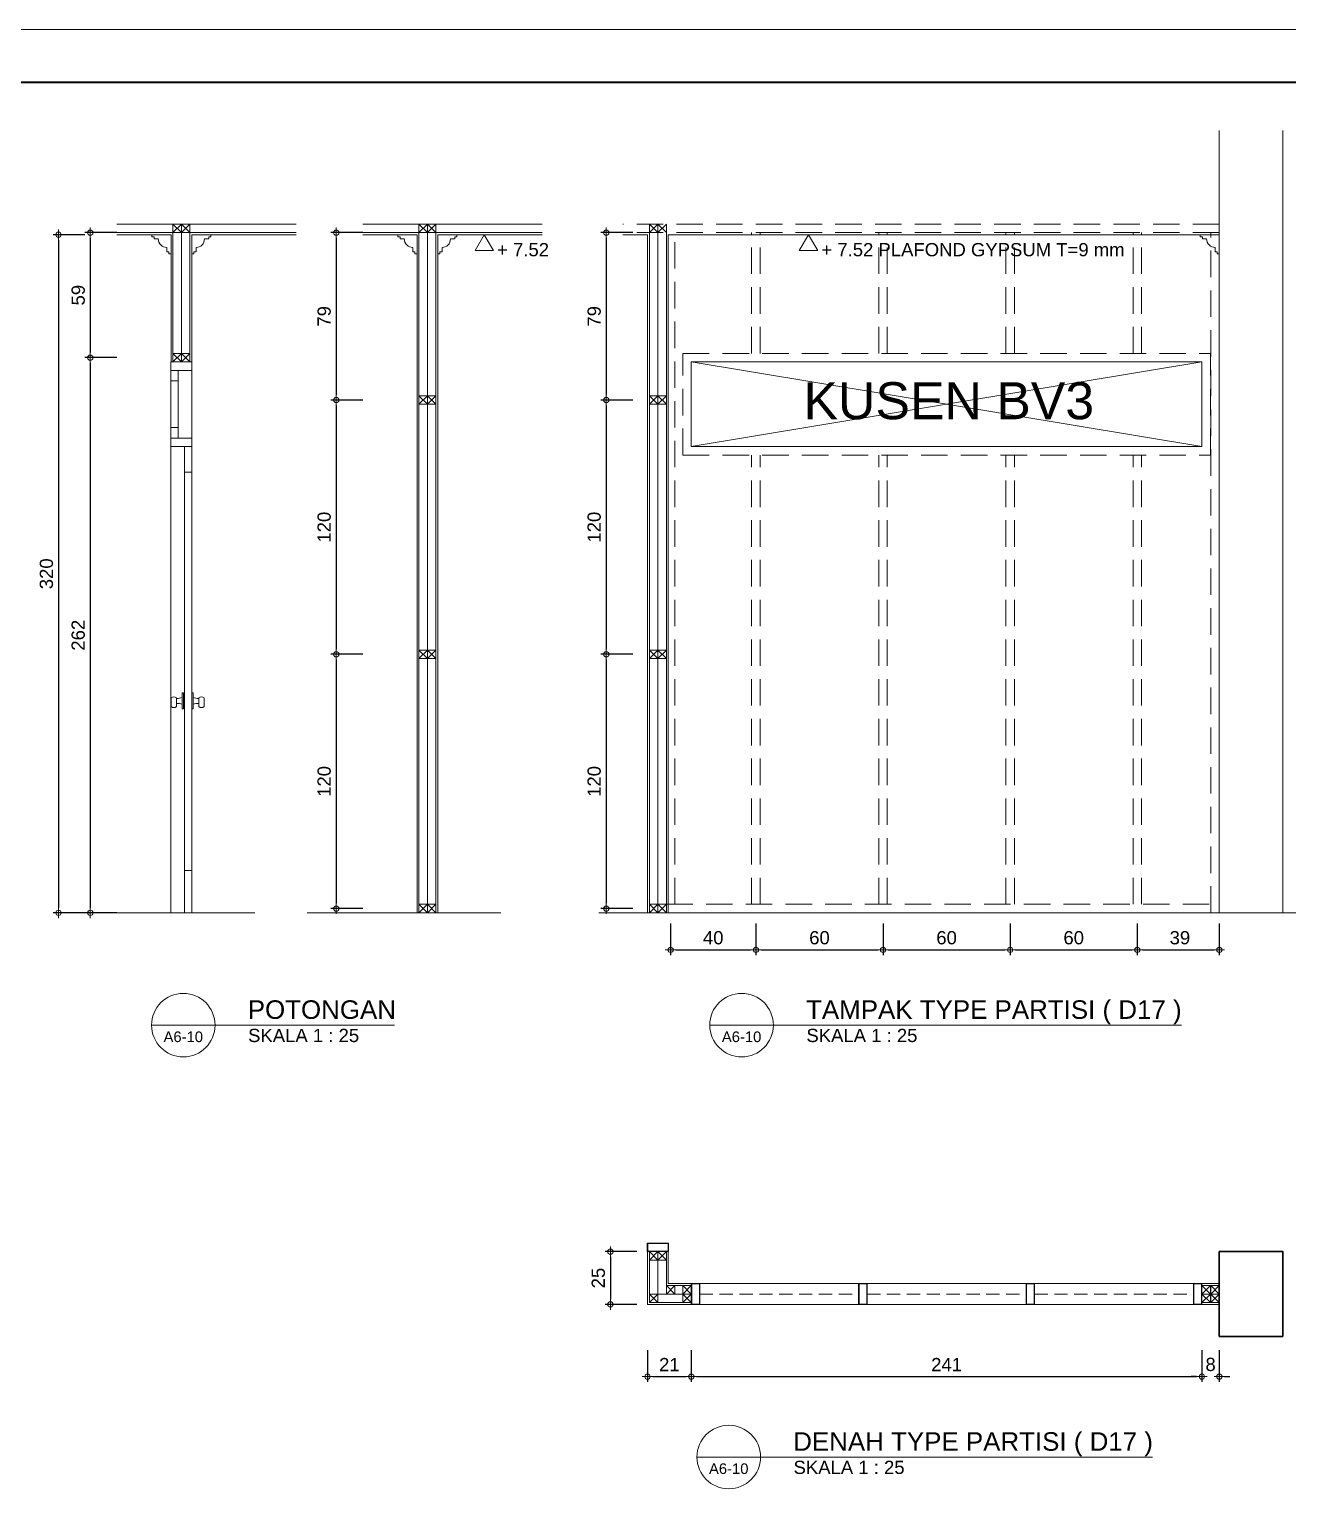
# Model space of a CAD drawing. Header units: millimetres. Extents: x -11 to 1625, y -267 to 180.
# Drawn here: x 957.76 to 981.52, y 90.3 to 118 of the extents above; entities that cross this region are included whole.
import ezdxf
from ezdxf.enums import TextEntityAlignment as Align

# ---------------------------------------------------------------- set-up
doc = ezdxf.new("R2010")
doc.units = ezdxf.units.MM
doc.linetypes.add('HIDDEN', pattern=[0.375, 0.25, -0.125])
for name, color, linetype, lineweight in [('ars', 11, 'Continuous', 5), ('GRS KOP', 1, 'Continuous', 35), ('KOLOM', 1, 'Continuous', 30), ('kop', 7, 'Continuous', 20), ('kus', 63, 'Continuous', 15), ('lan', 7, 'Continuous', 15), ('not', 7, 'Continuous', 20), ('PARTISI', 190, 'Continuous', 9), ('pla', 213, 'Continuous', 15), ('tem', 5, 'Continuous', 20), ('u', 6, 'Continuous', 20)]:
    doc.layers.add(name, color=color, linetype=linetype, lineweight=lineweight)
doc.styles.add('BARU', font='complex.shx')
doc.styles.add('S', font='SIMPLEX', dxfattribs={"width": 1.1})
doc.styles.get("Standard").update_dxf_attribs({"font": 'ARIALUNI.TTF'})
doc.dimstyles.new('SK-25', dxfattribs={"dimtxt": 0.25, "dimasz": 0.1, "dimexe": 0.1, "dimexo": 0, "dimgap": 0.1, "dimtad": 1, "dimdec": 0, "dimlfac": 25, "dimzin": 12, "dimdsep": 46, "dimtxsty": 'Standard', "dimblk": 'BULAT', "dimcen": 0.1, "dimclrd": 256, "dimadec": 0, "dimazin": 3, "dimtfac": 1, "dimtdec": 0, "dimtofl": 0, "dimtmove": 0, "dimatfit": 3, "dimldrblk": 'BULAT', "dimfxl": 0, "dimtolj": 1, "dimtzin": 0, "dimarcsym": 0})

# ---------------------------------------------------------------- blocks, each defined once
blk = doc.blocks.new('kop')
at = {"layer": 'GRS KOP'}
blk.add_lwpolyline([(1, 54), (83, 54), (83, 1), (1, 1)], close=True, dxfattribs=at)
at = {"layer": 'kop', "color": 7}
blk.add_line((84, 55), (0, 55), dxfattribs=at)
at = {"layer": 'kop', "style": 'BARU', "flags": 4}
for p, height in [((73.8, 5.4), 0.35), ((80.303, 5.382), 0.25), ((73.8, 4.9), 0.35), ((80.303, 4.882), 0.25), ((73.8, 4.4), 0.35), ((80.303, 4.382), 0.25)]:
    blk.add_attdef('-', p, '', height=height, dxfattribs=at)
at = {"layer": 'kop', "flags": 4}
for tag, p in [('AR-00', (78.057, 2.648)), ('00', (81.238, 2.647))]:
    blk.add_attdef(tag, text='', height=0.35, dxfattribs=at).set_placement(p, align=Align.MIDDLE)
blk = doc.blocks.new('Ndtpd')
blk.add_line((0.747, 0), (-0.747, 0))
blk.add_circle((0, 0), 0.747)
at = {"flags": 4}
for tag, height, p in [('NO', 0.5, (0, 0.148)), ('NOLBR', 0.3, (0, -0.398))]:
    blk.add_attdef(tag, text='', height=height, dxfattribs=at).set_placement(p, align=Align.CENTER)
for tag, p, height in [('NDTPD', (1.516, 0.148), 0.5), ('SKALA', (1.523, -0.398), 0.3)]:
    blk.add_attdef(tag, p, '', height=height, dxfattribs=at)
blk = doc.blocks.new('BULAT')
for p, q in [((-1, 0), (1, 0)), ((0, -1), (0, 1))]:
    blk.add_line(p, q)
blk.add_circle((0, 0), 0.5)
blk = doc.blocks.new('*D2514')
at = {"layer": 'Defpoints', "color": 0, "ltscale": 0.15}
for p in [(959.412, 111.802), (958.912, 101.322), (959.412, 101.322)]:
    blk.add_point(p, dxfattribs=at)
at = {"layer": 'u', "color": 0, "lineweight": -2, "ltscale": 0.15}
for p, q in [((959.412, 111.802), (958.812, 111.802)), ((959.412, 101.322), (958.812, 101.322))]:
    blk.add_line(p, q, dxfattribs=at)
at = {"layer": 'u', "lineweight": -2, "ltscale": 0.15}
blk.add_line((958.912, 111.702), (958.912, 101.422), dxfattribs=at)
at = {"layer": 'u', "lineweight": -2, "ltscale": 0.15, "xscale": 0.1, "yscale": 0.1, "zscale": 0.1}
for p, rotation in [((958.912, 111.802), 90), ((958.912, 101.322), 270)]:
    blk.add_blockref('BULAT', p, dxfattribs=dict(at, rotation=rotation))
at = {"layer": 'u', "color": 0, "ltscale": 0.15, "insert": (958.685, 106.562), "char_height": 0.25, "attachment_point": 5, "rotation": 90}
blk.add_mtext('\\A1;262', dxfattribs=at)
blk = doc.blocks.new('*D2515')
at = {"layer": 'Defpoints', "color": 0, "ltscale": 0.15}
for p in [(959.412, 114.162), (958.912, 111.802), (959.412, 111.802)]:
    blk.add_point(p, dxfattribs=at)
at = {"layer": 'u', "color": 0, "lineweight": -2, "ltscale": 0.15}
for p, q in [((959.412, 114.162), (958.812, 114.162)), ((959.412, 111.802), (958.812, 111.802))]:
    blk.add_line(p, q, dxfattribs=at)
at = {"layer": 'u', "lineweight": -2, "ltscale": 0.15}
blk.add_line((958.912, 114.062), (958.912, 111.902), dxfattribs=at)
at = {"layer": 'u', "lineweight": -2, "ltscale": 0.15, "xscale": 0.1, "yscale": 0.1, "zscale": 0.1}
for p, rotation in [((958.912, 114.162), 90), ((958.912, 111.802), 270)]:
    blk.add_blockref('BULAT', p, dxfattribs=dict(at, rotation=rotation))
at = {"layer": 'u', "color": 0, "ltscale": 0.15, "insert": (958.685, 112.982), "char_height": 0.25, "attachment_point": 5, "rotation": 90}
blk.add_mtext('\\A1;59', dxfattribs=at)
blk = doc.blocks.new('*D2516')
at = {"layer": 'Defpoints', "color": 0, "ltscale": 0.15}
for p in [(958.812, 114.122), (958.312, 101.322), (958.812, 101.322)]:
    blk.add_point(p, dxfattribs=at)
at = {"layer": 'u', "color": 0, "lineweight": -2, "ltscale": 0.15}
for p, q in [((958.812, 114.122), (958.212, 114.122)), ((958.812, 101.322), (958.212, 101.322))]:
    blk.add_line(p, q, dxfattribs=at)
at = {"layer": 'u', "lineweight": -2, "ltscale": 0.15}
blk.add_line((958.312, 114.022), (958.312, 101.422), dxfattribs=at)
at = {"layer": 'u', "lineweight": -2, "ltscale": 0.15, "xscale": 0.1, "yscale": 0.1, "zscale": 0.1}
for p, rotation in [((958.312, 114.122), 90), ((958.312, 101.322), 270)]:
    blk.add_blockref('BULAT', p, dxfattribs=dict(at, rotation=rotation))
at = {"layer": 'u', "color": 0, "ltscale": 0.15, "insert": (958.085, 107.722), "char_height": 0.25, "attachment_point": 5, "rotation": 90}
blk.add_mtext('\\A1;320', dxfattribs=at)
blk = doc.blocks.new('PEILA')
blk.add_lwpolyline([(-0.188, -0.325), (0.188, -0.325), (0, 0)], close=True)
at = {"style": 'S', "width": 1.1, "flags": 4}
blk.add_attdef('CAT', (0.265, -0.289), '', height=0.2, dxfattribs=at)
blk = doc.blocks.new('*D2517')
at = {"layer": 'Defpoints', "color": 0, "ltscale": 0.15}
for p in [(964.057, 114.162), (963.557, 111.002), (964.057, 111.002)]:
    blk.add_point(p, dxfattribs=at)
at = {"layer": 'u', "color": 0, "lineweight": -2, "ltscale": 0.15}
for p, q in [((964.057, 114.162), (963.457, 114.162)), ((964.057, 111.002), (963.457, 111.002))]:
    blk.add_line(p, q, dxfattribs=at)
at = {"layer": 'u', "lineweight": -2, "ltscale": 0.15}
blk.add_line((963.557, 114.062), (963.557, 111.102), dxfattribs=at)
at = {"layer": 'u', "lineweight": -2, "ltscale": 0.15, "xscale": 0.1, "yscale": 0.1, "zscale": 0.1}
for p, rotation in [((963.557, 114.162), 90), ((963.557, 111.002), 270)]:
    blk.add_blockref('BULAT', p, dxfattribs=dict(at, rotation=rotation))
at = {"layer": 'u', "color": 0, "ltscale": 0.15, "insert": (963.329, 112.582), "char_height": 0.25, "attachment_point": 5, "rotation": 90}
blk.add_mtext('\\A1;79', dxfattribs=at)
blk = doc.blocks.new('*D2518')
at = {"layer": 'Defpoints', "color": 0, "ltscale": 0.15}
for p in [(964.057, 106.202), (963.557, 101.402), (964.057, 101.402)]:
    blk.add_point(p, dxfattribs=at)
at = {"layer": 'u', "color": 0, "lineweight": -2, "ltscale": 0.15}
for p, q in [((964.057, 106.202), (963.457, 106.202)), ((964.057, 101.402), (963.457, 101.402))]:
    blk.add_line(p, q, dxfattribs=at)
at = {"layer": 'u', "lineweight": -2, "ltscale": 0.15}
blk.add_line((963.557, 106.102), (963.557, 101.502), dxfattribs=at)
at = {"layer": 'u', "lineweight": -2, "ltscale": 0.15, "xscale": 0.1, "yscale": 0.1, "zscale": 0.1}
for p, rotation in [((963.557, 106.202), 90), ((963.557, 101.402), 270)]:
    blk.add_blockref('BULAT', p, dxfattribs=dict(at, rotation=rotation))
at = {"layer": 'u', "color": 0, "ltscale": 0.15, "insert": (963.329, 103.802), "char_height": 0.25, "attachment_point": 5, "rotation": 90}
blk.add_mtext('\\A1;120', dxfattribs=at)
blk = doc.blocks.new('*D2519')
at = {"layer": 'Defpoints', "color": 0, "ltscale": 0.15}
for p in [(964.057, 111.002), (963.557, 106.202), (964.057, 106.202)]:
    blk.add_point(p, dxfattribs=at)
at = {"layer": 'u', "color": 0, "lineweight": -2, "ltscale": 0.15}
for p, q in [((964.057, 111.002), (963.457, 111.002)), ((964.057, 106.202), (963.457, 106.202))]:
    blk.add_line(p, q, dxfattribs=at)
at = {"layer": 'u', "lineweight": -2, "ltscale": 0.15}
blk.add_line((963.557, 110.902), (963.557, 106.302), dxfattribs=at)
at = {"layer": 'u', "lineweight": -2, "ltscale": 0.15, "xscale": 0.1, "yscale": 0.1, "zscale": 0.1}
for p, rotation in [((963.557, 111.002), 90), ((963.557, 106.202), 270)]:
    blk.add_blockref('BULAT', p, dxfattribs=dict(at, rotation=rotation))
at = {"layer": 'u', "color": 0, "ltscale": 0.15, "insert": (963.329, 108.602), "char_height": 0.25, "attachment_point": 5, "rotation": 90}
blk.add_mtext('\\A1;120', dxfattribs=at)
blk = doc.blocks.new('K1')
at = {"layer": 'KOLOM'}
blk.add_lwpolyline([(0.2, 0.15), (-0.2, 0.15), (-0.2, -0.15), (0.2, -0.15), (0.2, 0.15)], dxfattribs=at)
blk = doc.blocks.new('*D2531')
at = {"layer": 'Defpoints', "color": 0, "ltscale": 0.15}
for p in [(971.48, 101.122), (973.88, 101.122), (973.88, 100.622)]:
    blk.add_point(p, dxfattribs=at)
at = {"layer": 'u', "color": 0, "lineweight": -2, "ltscale": 0.15}
for p, q in [((971.48, 101.122), (971.48, 100.522)), ((973.88, 101.122), (973.88, 100.522))]:
    blk.add_line(p, q, dxfattribs=at)
at = {"layer": 'u', "lineweight": -2, "ltscale": 0.15}
blk.add_line((971.58, 100.622), (973.78, 100.622), dxfattribs=at)
at = {"layer": 'u', "lineweight": -2, "ltscale": 0.15, "xscale": 0.1, "yscale": 0.1, "zscale": 0.1, "rotation": 180}
blk.add_blockref('BULAT', (971.48, 100.622), dxfattribs=at)
at = {"layer": 'u', "lineweight": -2, "ltscale": 0.15, "xscale": 0.1, "yscale": 0.1, "zscale": 0.1}
blk.add_blockref('BULAT', (973.88, 100.622), dxfattribs=at)
at = {"layer": 'u', "color": 0, "ltscale": 0.15, "insert": (972.68, 100.85), "char_height": 0.25, "attachment_point": 5}
blk.add_mtext('\\A1;60', dxfattribs=at)
blk = doc.blocks.new('*D2532')
at = {"layer": 'Defpoints', "color": 0, "ltscale": 0.15}
for p in [(973.88, 101.122), (976.28, 101.122), (976.28, 100.622)]:
    blk.add_point(p, dxfattribs=at)
at = {"layer": 'u', "color": 0, "lineweight": -2, "ltscale": 0.15}
for p, q in [((973.88, 101.122), (973.88, 100.522)), ((976.28, 101.122), (976.28, 100.522))]:
    blk.add_line(p, q, dxfattribs=at)
at = {"layer": 'u', "lineweight": -2, "ltscale": 0.15}
blk.add_line((973.98, 100.622), (976.18, 100.622), dxfattribs=at)
at = {"layer": 'u', "lineweight": -2, "ltscale": 0.15, "xscale": 0.1, "yscale": 0.1, "zscale": 0.1, "rotation": 180}
blk.add_blockref('BULAT', (973.88, 100.622), dxfattribs=at)
at = {"layer": 'u', "lineweight": -2, "ltscale": 0.15, "xscale": 0.1, "yscale": 0.1, "zscale": 0.1}
blk.add_blockref('BULAT', (976.28, 100.622), dxfattribs=at)
at = {"layer": 'u', "color": 0, "ltscale": 0.15, "insert": (975.08, 100.85), "char_height": 0.25, "attachment_point": 5}
blk.add_mtext('\\A1;60', dxfattribs=at)
blk = doc.blocks.new('*D2533')
at = {"layer": 'Defpoints', "color": 0, "ltscale": 0.15}
for p in [(976.28, 101.122), (978.68, 101.122), (978.68, 100.622)]:
    blk.add_point(p, dxfattribs=at)
at = {"layer": 'u', "color": 0, "lineweight": -2, "ltscale": 0.15}
for p, q in [((976.28, 101.122), (976.28, 100.522)), ((978.68, 101.122), (978.68, 100.522))]:
    blk.add_line(p, q, dxfattribs=at)
at = {"layer": 'u', "lineweight": -2, "ltscale": 0.15}
blk.add_line((976.38, 100.622), (978.58, 100.622), dxfattribs=at)
at = {"layer": 'u', "lineweight": -2, "ltscale": 0.15, "xscale": 0.1, "yscale": 0.1, "zscale": 0.1, "rotation": 180}
blk.add_blockref('BULAT', (976.28, 100.622), dxfattribs=at)
at = {"layer": 'u', "lineweight": -2, "ltscale": 0.15, "xscale": 0.1, "yscale": 0.1, "zscale": 0.1}
blk.add_blockref('BULAT', (978.68, 100.622), dxfattribs=at)
at = {"layer": 'u', "color": 0, "ltscale": 0.15, "insert": (977.48, 100.85), "char_height": 0.25, "attachment_point": 5}
blk.add_mtext('\\A1;60', dxfattribs=at)
blk = doc.blocks.new('*D2534')
at = {"layer": 'Defpoints', "color": 0, "ltscale": 0.15}
for p in [(969.869, 101.122), (971.48, 101.122), (971.48, 100.622)]:
    blk.add_point(p, dxfattribs=at)
at = {"layer": 'u', "color": 0, "lineweight": -2, "ltscale": 0.15}
for p, q in [((969.869, 101.122), (969.869, 100.522)), ((971.48, 101.122), (971.48, 100.522))]:
    blk.add_line(p, q, dxfattribs=at)
at = {"layer": 'u', "lineweight": -2, "ltscale": 0.15}
blk.add_line((969.969, 100.622), (971.38, 100.622), dxfattribs=at)
at = {"layer": 'u', "lineweight": -2, "ltscale": 0.15, "xscale": 0.1, "yscale": 0.1, "zscale": 0.1, "rotation": 180}
blk.add_blockref('BULAT', (969.869, 100.622), dxfattribs=at)
at = {"layer": 'u', "lineweight": -2, "ltscale": 0.15, "xscale": 0.1, "yscale": 0.1, "zscale": 0.1}
blk.add_blockref('BULAT', (971.48, 100.622), dxfattribs=at)
at = {"layer": 'u', "color": 0, "ltscale": 0.15, "insert": (970.674, 100.85), "char_height": 0.25, "attachment_point": 5}
blk.add_mtext('\\A1;40', dxfattribs=at)
blk = doc.blocks.new('*D2535')
at = {"layer": 'Defpoints', "color": 0, "ltscale": 0.15}
for p in [(969.155, 114.162), (968.655, 111.002), (969.155, 111.002)]:
    blk.add_point(p, dxfattribs=at)
at = {"layer": 'u', "color": 0, "lineweight": -2, "ltscale": 0.15}
for p, q in [((969.155, 114.162), (968.555, 114.162)), ((969.155, 111.002), (968.555, 111.002))]:
    blk.add_line(p, q, dxfattribs=at)
at = {"layer": 'u', "lineweight": -2, "ltscale": 0.15}
blk.add_line((968.655, 114.062), (968.655, 111.102), dxfattribs=at)
at = {"layer": 'u', "lineweight": -2, "ltscale": 0.15, "xscale": 0.1, "yscale": 0.1, "zscale": 0.1}
for p, rotation in [((968.655, 114.162), 90), ((968.655, 111.002), 270)]:
    blk.add_blockref('BULAT', p, dxfattribs=dict(at, rotation=rotation))
at = {"layer": 'u', "color": 0, "ltscale": 0.15, "insert": (968.427, 112.582), "char_height": 0.25, "attachment_point": 5, "rotation": 90}
blk.add_mtext('\\A1;79', dxfattribs=at)
blk = doc.blocks.new('*D2536')
at = {"layer": 'Defpoints', "color": 0, "ltscale": 0.15}
for p in [(969.155, 106.202), (968.655, 101.402), (969.155, 101.402)]:
    blk.add_point(p, dxfattribs=at)
at = {"layer": 'u', "color": 0, "lineweight": -2, "ltscale": 0.15}
for p, q in [((969.155, 106.202), (968.555, 106.202)), ((969.155, 101.402), (968.555, 101.402))]:
    blk.add_line(p, q, dxfattribs=at)
at = {"layer": 'u', "lineweight": -2, "ltscale": 0.15}
blk.add_line((968.655, 106.102), (968.655, 101.502), dxfattribs=at)
at = {"layer": 'u', "lineweight": -2, "ltscale": 0.15, "xscale": 0.1, "yscale": 0.1, "zscale": 0.1}
for p, rotation in [((968.655, 106.202), 90), ((968.655, 101.402), 270)]:
    blk.add_blockref('BULAT', p, dxfattribs=dict(at, rotation=rotation))
at = {"layer": 'u', "color": 0, "ltscale": 0.15, "insert": (968.427, 103.802), "char_height": 0.25, "attachment_point": 5, "rotation": 90}
blk.add_mtext('\\A1;120', dxfattribs=at)
blk = doc.blocks.new('*D2537')
at = {"layer": 'Defpoints', "color": 0, "ltscale": 0.15}
for p in [(969.155, 111.002), (968.655, 106.202), (969.155, 106.202)]:
    blk.add_point(p, dxfattribs=at)
at = {"layer": 'u', "color": 0, "lineweight": -2, "ltscale": 0.15}
for p, q in [((969.155, 111.002), (968.555, 111.002)), ((969.155, 106.202), (968.555, 106.202))]:
    blk.add_line(p, q, dxfattribs=at)
at = {"layer": 'u', "lineweight": -2, "ltscale": 0.15}
blk.add_line((968.655, 110.902), (968.655, 106.302), dxfattribs=at)
at = {"layer": 'u', "lineweight": -2, "ltscale": 0.15, "xscale": 0.1, "yscale": 0.1, "zscale": 0.1}
for p, rotation in [((968.655, 111.002), 90), ((968.655, 106.202), 270)]:
    blk.add_blockref('BULAT', p, dxfattribs=dict(at, rotation=rotation))
at = {"layer": 'u', "color": 0, "ltscale": 0.15, "insert": (968.427, 108.602), "char_height": 0.25, "attachment_point": 5, "rotation": 90}
blk.add_mtext('\\A1;120', dxfattribs=at)
blk = doc.blocks.new('*D2538')
at = {"layer": 'Defpoints', "color": 0, "ltscale": 0.15}
for p in [(978.68, 101.122), (980.229, 101.122), (980.229, 100.622)]:
    blk.add_point(p, dxfattribs=at)
at = {"layer": 'u', "color": 0, "lineweight": -2, "ltscale": 0.15}
for p, q in [((978.68, 101.122), (978.68, 100.522)), ((980.229, 101.122), (980.229, 100.522))]:
    blk.add_line(p, q, dxfattribs=at)
at = {"layer": 'u', "lineweight": -2, "ltscale": 0.15}
blk.add_line((978.78, 100.622), (980.129, 100.622), dxfattribs=at)
at = {"layer": 'u', "lineweight": -2, "ltscale": 0.15, "xscale": 0.1, "yscale": 0.1, "zscale": 0.1, "rotation": 180}
blk.add_blockref('BULAT', (978.68, 100.622), dxfattribs=at)
at = {"layer": 'u', "lineweight": -2, "ltscale": 0.15, "xscale": 0.1, "yscale": 0.1, "zscale": 0.1}
blk.add_blockref('BULAT', (980.229, 100.622), dxfattribs=at)
at = {"layer": 'u', "color": 0, "ltscale": 0.15, "insert": (979.485, 100.85), "char_height": 0.25, "attachment_point": 5}
blk.add_mtext('\\A1;39', dxfattribs=at)
blk = doc.blocks.new('*D2539')
at = {"layer": 'Defpoints', "color": 0, "ltscale": 0.15}
for p in [(970.26, 93.067), (979.9, 93.067), (979.9, 92.567)]:
    blk.add_point(p, dxfattribs=at)
at = {"layer": 'u', "color": 0, "lineweight": -2, "ltscale": 0.15}
for p, q in [((970.26, 93.067), (970.26, 92.467)), ((979.9, 93.067), (979.9, 92.467))]:
    blk.add_line(p, q, dxfattribs=at)
at = {"layer": 'u', "lineweight": -2, "ltscale": 0.15}
blk.add_line((970.36, 92.567), (979.8, 92.567), dxfattribs=at)
at = {"layer": 'u', "lineweight": -2, "ltscale": 0.15, "xscale": 0.1, "yscale": 0.1, "zscale": 0.1, "rotation": 180}
blk.add_blockref('BULAT', (970.26, 92.567), dxfattribs=at)
at = {"layer": 'u', "lineweight": -2, "ltscale": 0.15, "xscale": 0.1, "yscale": 0.1, "zscale": 0.1}
blk.add_blockref('BULAT', (979.9, 92.567), dxfattribs=at)
at = {"layer": 'u', "color": 0, "ltscale": 0.15, "insert": (975.08, 92.793), "char_height": 0.25, "attachment_point": 5}
blk.add_mtext('\\A1;241', dxfattribs=at)
blk = doc.blocks.new('*D2540')
at = {"layer": 'Defpoints', "color": 0, "ltscale": 0.15}
for p in [(969.433, 93.067), (970.26, 93.067), (970.26, 92.567)]:
    blk.add_point(p, dxfattribs=at)
at = {"layer": 'u', "color": 0, "lineweight": -2, "ltscale": 0.15}
for p, q in [((969.433, 93.067), (969.433, 92.467)), ((970.26, 93.067), (970.26, 92.467))]:
    blk.add_line(p, q, dxfattribs=at)
at = {"layer": 'u', "lineweight": -2, "ltscale": 0.15}
blk.add_line((969.533, 92.567), (970.16, 92.567), dxfattribs=at)
at = {"layer": 'u', "lineweight": -2, "ltscale": 0.15, "xscale": 0.1, "yscale": 0.1, "zscale": 0.1, "rotation": 180}
blk.add_blockref('BULAT', (969.433, 92.567), dxfattribs=at)
at = {"layer": 'u', "lineweight": -2, "ltscale": 0.15, "xscale": 0.1, "yscale": 0.1, "zscale": 0.1}
blk.add_blockref('BULAT', (970.26, 92.567), dxfattribs=at)
at = {"layer": 'u', "color": 0, "ltscale": 0.15, "insert": (969.846, 92.793), "char_height": 0.25, "attachment_point": 5}
blk.add_mtext('\\A1;21', dxfattribs=at)
blk = doc.blocks.new('*D2541')
at = {"layer": 'Defpoints', "color": 0, "ltscale": 0.15}
for p in [(979.9, 93.067), (980.229, 93.067), (980.229, 92.567)]:
    blk.add_point(p, dxfattribs=at)
at = {"layer": 'u', "color": 0, "lineweight": -2, "ltscale": 0.15}
for p, q in [((979.9, 93.067), (979.9, 92.467)), ((980.229, 93.067), (980.229, 92.467))]:
    blk.add_line(p, q, dxfattribs=at)
at = {"layer": 'u', "lineweight": -2, "ltscale": 0.15}
for p, q in [((979.8, 92.567), (979.7, 92.567)), ((980.329, 92.567), (980.429, 92.567))]:
    blk.add_line(p, q, dxfattribs=at)
at = {"layer": 'u', "lineweight": -2, "ltscale": 0.15, "xscale": 0.1, "yscale": 0.1, "zscale": 0.1}
blk.add_blockref('BULAT', (979.9, 92.567), dxfattribs=at)
at = {"layer": 'u', "lineweight": -2, "ltscale": 0.15, "xscale": 0.1, "yscale": 0.1, "zscale": 0.1, "rotation": 180}
blk.add_blockref('BULAT', (980.229, 92.567), dxfattribs=at)
at = {"layer": 'u', "color": 0, "ltscale": 0.15, "insert": (980.064, 92.795), "char_height": 0.25, "attachment_point": 5}
blk.add_mtext('\\A1;8', dxfattribs=at)
blk = doc.blocks.new('*D2542')
at = {"layer": 'Defpoints', "color": 0, "ltscale": 0.15}
for p in [(969.233, 94.925), (968.733, 93.929), (969.233, 93.929)]:
    blk.add_point(p, dxfattribs=at)
at = {"layer": 'u', "color": 0, "lineweight": -2, "ltscale": 0.15}
for p, q in [((969.233, 94.925), (968.633, 94.925)), ((969.233, 93.929), (968.633, 93.929))]:
    blk.add_line(p, q, dxfattribs=at)
at = {"layer": 'u', "lineweight": -2, "ltscale": 0.15}
blk.add_line((968.733, 94.825), (968.733, 94.029), dxfattribs=at)
at = {"layer": 'u', "lineweight": -2, "ltscale": 0.15, "xscale": 0.1, "yscale": 0.1, "zscale": 0.1}
for p, rotation in [((968.733, 94.925), 90), ((968.733, 93.929), 270)]:
    blk.add_blockref('BULAT', p, dxfattribs=dict(at, rotation=rotation))
at = {"layer": 'u', "color": 0, "ltscale": 0.15, "insert": (968.505, 94.427), "char_height": 0.25, "attachment_point": 5, "rotation": 90}
blk.add_mtext('\\A1;25', dxfattribs=at)

msp = doc.modelspace()

# ---------------------------------------------------------------- linework, layer by layer
at = {"layer": 'ars'}
for p, q in [((960.4728149, 114.1624628), (960.6328149, 114.3224628)), ((960.4728149, 114.3224628), (960.6328149, 114.1624628)), ((960.6328149, 114.3224628), (960.7928149, 114.1624628)), ((960.6328149, 114.1624628), (960.7928149, 114.3224628)), ((965.117327, 114.1624628), (965.277327, 114.3224628)), ((965.117327, 114.3224628), (965.277327, 114.1624628)), ((965.277327, 114.3224628), (965.437327, 114.1624628)), ((965.277327, 114.1624628), (965.437327, 114.3224628)), ((969.4691104, 114.1624628), (969.6291104, 114.3224628)), ((969.4691104, 114.3224628), (969.6291104, 114.1624628)), ((969.6291104, 114.3224628), (969.7891104, 114.1624628)), ((969.6291104, 114.1624628), (969.7891104, 114.3224628)), ((960.4368149, 114.1224628), (959.4124488, 114.1224628)), ((960.4368149, 111.7224628), (960.4368149, 114.1224628)), ((960.8288149, 111.7224628), (960.8288149, 114.1224628)), ((960.8288149, 114.1224628), (962.7991922, 114.1224628)), ((965.081327, 114.1224628), (964.0569609, 114.1224628)), ((965.081327, 101.3224628), (965.081327, 114.1224628)), ((965.473327, 101.3224628), (965.473327, 114.1224628)), ((965.473327, 114.1224628), (967.4437043, 114.1224628)), ((969.4331104, 114.1224628), (968.9662265, 114.1224628)), ((969.4331104, 101.3224628), (969.4331104, 114.1224628)), ((980.2291104, 114.1224628), (969.8251104, 114.1224628)), ((969.8251104, 101.3224628), (969.8251104, 114.1224628)), ((960.4728149, 111.7224628), (960.6328149, 111.8824628)), ((960.4728149, 111.8824628), (960.6328149, 111.7224628)), ((960.6328149, 111.8824628), (960.7928149, 111.7224628)), ((960.6328149, 111.7224628), (960.7928149, 111.8824628)), ((965.117327, 110.9224628), (965.277327, 111.0824628)), ((965.117327, 111.0824628), (965.277327, 110.9224628)), ((965.277327, 111.0824628), (965.437327, 110.9224628)), ((965.277327, 110.9224628), (965.437327, 111.0824628)), ((969.4691104, 110.9224628), (969.6291104, 111.0824628)), ((969.4691104, 111.0824628), (969.6291104, 110.9224628)), ((969.6291104, 111.0824628), (969.7891104, 110.9224628)), ((969.6291104, 110.9224628), (969.7891104, 111.0824628)), ((965.117327, 106.1224628), (965.277327, 106.2824628)), ((965.117327, 106.2824628), (965.277327, 106.1224628)), ((965.277327, 106.2824628), (965.437327, 106.1224628)), ((965.277327, 106.1224628), (965.437327, 106.2824628)), ((969.4691104, 106.1224628), (969.6291104, 106.2824628)), ((969.4691104, 106.2824628), (969.6291104, 106.1224628)), ((969.6291104, 106.2824628), (969.7891104, 106.1224628)), ((969.6291104, 106.1224628), (969.7891104, 106.2824628)), ((965.117327, 101.3224628), (965.277327, 101.4824628)), ((965.117327, 101.4824628), (965.277327, 101.3224628)), ((965.277327, 101.4824628), (965.437327, 101.3224628)), ((965.277327, 101.3224628), (965.437327, 101.4824628)), ((969.4691104, 101.3224628), (969.6291104, 101.4824628)), ((969.4691104, 101.4824628), (969.6291104, 101.3224628)), ((969.6291104, 101.4824628), (969.7891104, 101.3224628)), ((969.6291104, 101.3224628), (969.7891104, 101.4824628)), ((969.4331104, 93.9290789), (969.4331104, 94.9250789)), ((969.6291104, 94.7650789), (969.4691104, 94.9250789)), ((969.6291104, 94.9250789), (969.4691104, 94.7650789)), ((969.7891104, 94.9250789), (969.6291104, 94.7650789)), ((969.7891104, 94.7650789), (969.6291104, 94.9250789)), ((969.8251104, 94.3210789), (969.8251104, 94.9250789)), ((969.9491104, 94.1250789), (969.7891104, 94.2850789)), ((969.7891104, 94.1250789), (969.9491104, 94.2850789)), ((970.259675, 94.3210789), (969.8251104, 94.3210789)), ((970.099675, 94.1250789), (970.259675, 94.2850789)), ((970.259675, 94.1250789), (970.099675, 94.2850789)), ((980.2291104, 94.3210789), (979.899675, 94.3210789)), ((980.059675, 94.1250789), (979.899675, 94.2850789)), ((979.899675, 94.1250789), (980.059675, 94.2850789)), ((980.0691104, 94.1250789), (980.2291104, 94.2850789)), ((980.2291104, 94.1250789), (980.0691104, 94.2850789)), ((970.259675, 93.9290789), (969.4331104, 93.9290789)), ((969.6291104, 93.9650789), (969.4691104, 94.1250789)), ((969.4691104, 93.9650789), (969.6291104, 94.1250789)), ((970.259675, 93.9650789), (970.099675, 94.1250789)), ((970.099675, 93.9650789), (970.259675, 94.1250789)), ((979.899675, 93.9650789), (980.059675, 94.1250789)), ((980.059675, 93.9650789), (979.899675, 94.1250789)), ((980.2291104, 93.9290789), (979.899675, 93.9290789)), ((980.2291104, 93.9650789), (980.0691104, 94.1250789)), ((980.0691104, 93.9650789), (980.2291104, 94.1250789))]:
    msp.add_line(p, q, dxfattribs=at)
for points in [[(960.4415818, 105.381515), (960.4415818, 105.2143879)], [(960.5415818, 105.381515), (960.5415818, 105.2143879)], [(960.5553597, 105.3694077), (960.5415818, 105.3694077)], [(960.5553597, 105.2755178), (960.5415818, 105.2755178)], [(960.9502701, 105.3694077), (960.964048, 105.3694077)], [(960.9502701, 105.2755178), (960.964048, 105.2755178)], [(960.964048, 105.381515), (960.964048, 105.2143879)], [(961.064048, 105.381515), (961.064048, 105.2143879)]]:
    msp.add_lwpolyline(points, dxfattribs=at)
for points in [[(960.6728149, 105.4724628), (960.6498076, 105.4724628), (960.6498076, 105.1724628), (960.6728149, 105.1724628)], [(960.8328149, 105.4724628), (960.8558221, 105.4724628), (960.8558221, 105.1724628), (960.8328149, 105.1724628)]]:
    msp.add_lwpolyline(points, close=True, dxfattribs=at)
for centre, radius, start, end in [((960.4915818, 105.3215463), 0.0780785, 50.17975461, 129.82024539), ((960.5505272, 105.667981), 0.2986124, 269.07273269, 289.4189203), ((960.5505272, 104.9769445), 0.2986124, 70.5810797, 90.92726731), ((960.9551026, 105.667981), 0.2986124, 250.5810797, 270.92726731), ((960.9551026, 104.9769445), 0.2986124, 89.07273269, 109.4189203), ((961.014048, 105.3215463), 0.0780785, 50.17975461, 129.82024539), ((960.4915818, 105.2743566), 0.0780785, 230.17975461, 309.82024539), ((961.014048, 105.2743566), 0.0780785, 230.17975461, 309.82024539)]:
    msp.add_arc(centre, radius, start, end, dxfattribs=at)
at = {"layer": 'kus'}
for p, q in [((970.259675, 110.1224628), (970.259675, 111.7224628)), ((970.259675, 111.7224628), (979.899675, 111.7224628)), ((970.259675, 110.1224628), (979.899675, 111.7224628)), ((970.259675, 111.7224628), (979.899675, 110.1224628)), ((979.899675, 110.1224628), (979.899675, 111.7224628)), ((960.4328149, 111.5624628), (960.4328149, 101.3224628)), ((960.5728149, 111.3624628), (960.4328149, 111.3624628)), ((960.5728149, 111.5624628), (960.5728149, 110.2824628)), ((960.8328149, 111.5624628), (960.8328149, 101.3224628)), ((960.5728149, 110.4824628), (960.4328149, 110.4824628)), ((960.8328149, 110.2824628), (960.4328149, 110.2824628)), ((960.8328149, 110.1224628), (960.4328149, 110.1224628)), ((960.6928149, 110.1224628), (960.6928149, 101.3224628)), ((970.259675, 110.1224628), (979.899675, 110.1224628)), ((960.8328149, 109.6424628), (960.6928149, 109.6424628)), ((960.8328149, 102.1224628), (960.6928149, 102.1224628)), ((970.419675, 94.3250789), (973.419675, 94.3250789)), ((973.579675, 94.3250789), (976.579675, 94.3250789)), ((976.739675, 94.3250789), (979.739675, 94.3250789)), ((970.419675, 93.9250789), (973.419675, 93.9250789)), ((973.579675, 93.9250789), (976.579675, 93.9250789)), ((976.739675, 93.9250789), (979.739675, 93.9250789))]:
    msp.add_line(p, q, dxfattribs=at)
at = {"layer": 'kus', "linetype": 'HIDDEN'}
for p, q in [((970.419675, 94.1250789), (973.419675, 94.1250789)), ((973.579675, 94.1250789), (976.579675, 94.1250789)), ((976.739675, 94.1250789), (979.739675, 94.1250789))]:
    msp.add_line(p, q, dxfattribs=at)
at = {"layer": 'kus'}
for points in [[(960.4328149, 111.5624628), (960.8328149, 111.5624628), (960.8328149, 111.7224628), (960.4328149, 111.7224628)], [(969.4291104, 95.0850789), (969.4291104, 94.9250789), (969.8291104, 94.9250789), (969.8291104, 95.0850789)], [(969.4371104, 95.0770789), (969.4371104, 94.9330789), (969.8211104, 94.9330789), (969.8211104, 95.0770789)], [(970.419675, 94.3250789), (970.259675, 94.3250789), (970.259675, 93.9250789), (970.419675, 93.9250789)], [(970.411675, 94.3170789), (970.267675, 94.3170789), (970.267675, 93.9330789), (970.411675, 93.9330789)], [(973.579675, 94.3250789), (973.419675, 94.3250789), (973.419675, 93.9250789), (973.579675, 93.9250789)], [(973.571675, 94.3170789), (973.427675, 94.3170789), (973.427675, 93.9330789), (973.571675, 93.9330789)], [(976.739675, 94.3250789), (976.579675, 94.3250789), (976.579675, 93.9250789), (976.739675, 93.9250789)], [(976.731675, 94.3170789), (976.587675, 94.3170789), (976.587675, 93.9330789), (976.731675, 93.9330789)], [(979.899675, 94.3250789), (979.739675, 94.3250789), (979.739675, 93.9250789), (979.899675, 93.9250789)], [(979.891675, 94.3170789), (979.747675, 94.3170789), (979.747675, 93.9330789), (979.891675, 93.9330789)]]:
    msp.add_lwpolyline(points, close=True, dxfattribs=at)
at = {"layer": 'lan'}
for p, q in [((958.3624375, 101.3224628), (962.0202958, 101.3224628)), ((963.0069496, 101.3224628), (966.6648079, 101.3224628)), ((968.5116988, 101.3224628), (982.9485527, 101.3224628))]:
    msp.add_line(p, q, dxfattribs=at)
for points in [[(960.1168149, 114.0424628), (960.1168149, 114.0824628), (960.0768149, 114.0824628), (960.0768149, 114.1224628), (960.4368149, 114.1224628), (960.4368149, 113.7624628), (960.3968149, 113.7624628), (960.3968149, 113.8024628), (960.3568149, 113.8024628), (960.3568149, 113.8824628, -0.4142135624), (960.1968149, 114.0424628)], [(961.1488149, 114.0424628), (961.1488149, 114.0824628), (961.1888149, 114.0824628), (961.1888149, 114.1224628), (960.8288149, 114.1224628), (960.8288149, 113.7624628), (960.8688149, 113.7624628), (960.8688149, 113.8024628), (960.9088149, 113.8024628), (960.9088149, 113.8824628, 0.4142135624), (961.0688149, 114.0424628)], [(964.761327, 114.0424628), (964.761327, 114.0824628), (964.721327, 114.0824628), (964.721327, 114.1224628), (965.081327, 114.1224628), (965.081327, 113.7624628), (965.041327, 113.7624628), (965.041327, 113.8024628), (965.001327, 113.8024628), (965.001327, 113.8824628, -0.4142135624), (964.841327, 114.0424628)], [(965.793327, 114.0424628), (965.793327, 114.0824628), (965.833327, 114.0824628), (965.833327, 114.1224628), (965.473327, 114.1224628), (965.473327, 113.7624628), (965.513327, 113.7624628), (965.513327, 113.8024628), (965.553327, 113.8024628), (965.553327, 113.8824628, 0.4142135624), (965.713327, 114.0424628)], [(979.9091104, 114.0424628), (979.9091104, 114.0824628), (979.8691104, 114.0824628), (979.8691104, 114.1224628), (980.2291104, 114.1224628), (980.2291104, 113.7624628), (980.1891104, 113.7624628), (980.1891104, 113.8024628), (980.1491104, 113.8024628), (980.1491104, 113.8824628, -0.4142135624), (979.9891104, 114.0424628)]]:
    msp.add_lwpolyline(points, format="xyb", close=True, dxfattribs=at)
at = {"layer": 'not'}
for p, q in [((961.2684573, 99.2013332), (964.6564787, 99.2013332)), ((971.8097556, 99.2013332), (979.5136048, 99.2013332)), ((971.567115, 91.0480792), (978.967607, 91.0480792))]:
    msp.add_line(p, q, dxfattribs=at)
at = {"layer": 'PARTISI'}
for p, q in [((960.4728149, 111.7224628), (960.4728149, 114.3224628)), ((960.6328149, 111.7224628), (960.6328149, 114.3224628)), ((960.7928149, 111.7224628), (960.7928149, 114.3224628)), ((965.117327, 101.3224628), (965.117327, 114.3224628)), ((965.117327, 114.3224628), (965.437327, 114.3224628)), ((965.277327, 101.3224628), (965.277327, 114.3224628)), ((965.437327, 101.3224628), (965.437327, 114.3224628)), ((969.4691104, 101.3224628), (969.4691104, 114.3224628)), ((969.6291104, 101.3224628), (969.6291104, 114.3224628)), ((969.7891104, 101.3224628), (969.7891104, 114.3224628)), ((960.4728149, 111.8824628), (960.7928149, 111.8824628)), ((965.117327, 111.0824628), (965.437327, 111.0824628)), ((969.4691104, 111.0824628), (969.7891104, 111.0824628)), ((965.117327, 110.9224628), (965.437327, 110.9224628)), ((969.4691104, 110.9224628), (969.7891104, 110.9224628)), ((965.117327, 106.2824628), (965.437327, 106.2824628)), ((965.117327, 106.1224628), (965.437327, 106.1224628)), ((969.4691104, 106.2824628), (969.7891104, 106.2824628)), ((969.4691104, 106.1224628), (969.7891104, 106.1224628)), ((965.117327, 101.4824628), (965.437327, 101.4824628)), ((969.4691104, 101.4824628), (969.7891104, 101.4824628)), ((969.4691104, 93.9650789), (969.4691104, 94.9250789)), ((969.4691104, 94.7650789), (969.7891104, 94.7650789)), ((969.6291104, 93.9650789), (969.6291104, 94.9250789)), ((969.7891104, 94.1250789), (969.7891104, 94.9250789)), ((969.7891104, 94.2850789), (970.259675, 94.2850789)), ((969.9491104, 94.2850789), (969.9491104, 94.1250789)), ((970.099675, 94.2850789), (970.099675, 93.9650789)), ((979.899675, 94.2850789), (980.2291104, 94.2850789)), ((980.059675, 94.2850789), (980.059675, 93.9650789)), ((980.0691104, 94.2850789), (980.0691104, 93.9650789)), ((969.4691104, 94.1250789), (970.259675, 94.1250789)), ((970.259675, 93.9650789), (969.4691104, 93.9650789)), ((979.899675, 94.1250789), (980.2291104, 94.1250789)), ((980.2291104, 93.9650789), (979.899675, 93.9650789))]:
    msp.add_line(p, q, dxfattribs=at)
at = {"layer": 'PARTISI', "linetype": 'HIDDEN', "ltscale": 2}
for p, q in [((980.2291104, 114.3224628), (968.9662265, 114.3224628)), ((980.2291104, 114.1624628), (968.9662265, 114.1624628)), ((969.9491104, 101.4824628), (969.9491104, 114.1624628)), ((971.399675, 111.8824628), (971.399675, 114.1624628)), ((971.559675, 111.8824628), (971.559675, 114.1624628)), ((973.799675, 111.8824628), (973.799675, 114.1624628)), ((973.959675, 111.8824628), (973.959675, 114.1624628)), ((976.199675, 111.8824628), (976.199675, 114.1624628)), ((976.359675, 111.8824628), (976.359675, 114.1624628)), ((978.599675, 111.8824628), (978.599675, 114.1624628)), ((978.759675, 111.8824628), (978.759675, 114.1624628)), ((980.0691104, 101.3224628), (980.0691104, 114.1624628)), ((970.099675, 109.9624628), (970.099675, 111.8824628)), ((970.099675, 111.8824628), (980.059675, 111.8824628)), ((980.059675, 109.9624628), (980.059675, 111.8824628)), ((970.099675, 109.9624628), (980.059675, 109.9624628)), ((971.399675, 101.4824628), (971.399675, 109.9624628)), ((971.559675, 101.4824628), (971.559675, 109.9624628)), ((973.799675, 101.4824628), (973.799675, 109.9624628)), ((973.959675, 101.4824628), (973.959675, 109.9624628)), ((976.199675, 101.4824628), (976.199675, 109.9624628)), ((976.359675, 101.4824628), (976.359675, 109.9624628)), ((978.599675, 101.4824628), (978.599675, 109.9624628)), ((978.759675, 101.4824628), (978.759675, 109.9624628)), ((969.7891104, 101.4824628), (980.0691104, 101.4824628))]:
    msp.add_line(p, q, dxfattribs=at)
at = {"layer": 'pla'}
for p, q in [((959.4124488, 114.3224628), (962.7991922, 114.3224628)), ((959.4124488, 114.1624628), (962.7991922, 114.1624628)), ((964.0569609, 114.3224628), (967.4437043, 114.3224628)), ((964.0569609, 114.1624628), (967.4437043, 114.1624628))]:
    msp.add_line(p, q, dxfattribs=at)
at = {"layer": 'tem'}
for p, q in [((980.2291104, 101.3224628), (980.2291104, 116.0930945)), ((981.4291104, 101.3224628), (981.4291104, 116.0930945))]:
    msp.add_line(p, q, dxfattribs=at)

# ---------------------------------------------------------------- block references
at = {"layer": 'KOLOM', "xscale": 4, "yscale": 4, "zscale": 4, "rotation": 270}
msp.add_blockref('K1', (980.8291104, 94.1250789), dxfattribs=at)
at = {"layer": 'kop'}
msp.add_blockref('kop', (911.2141622, 63.0000005), dxfattribs=at)
at = {"layer": 'not'}
ref = msp.add_blockref('PEILA', (966.3499153, 114.1224628), dxfattribs=dict(at, xscale=0.9237604307034012, yscale=0.9237604307034012, zscale=0.9237604307034012))
ref.add_attrib('CAT', '+ 7.52', (966.5932606, 113.7159109), dxfattribs={"layer": '0', "height": 0.25, "flags": 4})
ref = msp.add_blockref('PEILA', (972.4730069, 114.1224628), dxfattribs=dict(at, xscale=0.9237604307034012, yscale=0.9237604307034012, zscale=0.9237604307034012))
ref.add_attrib('CAT', '+ 7.52 PLAFOND GYPSUM T=9 mm', (972.7163523, 113.7159109), dxfattribs={"layer": '0', "height": 0.25, "flags": 4})
ref = msp.add_blockref('Ndtpd', (960.6684573, 99.2013332), dxfattribs=dict(at, xscale=0.803212851405533, yscale=0.803212851405533, zscale=0.803212851405533))
ref.add_attrib('NDTPD', 'POTONGAN', (961.886142, 99.3198591), dxfattribs={"layer": '0', "height": 0.35, "flags": 4})
ref.add_attrib('NOLBR', 'A6-10', dxfattribs={"layer": '0', "height": 0.2, "flags": 4}).set_placement((960.6681301, 98.8813633), align=Align.CENTER)
ref.add_attrib('SKALA', 'SKALA 1 : 25', (961.891942, 98.8813633), dxfattribs={"layer": '0', "height": 0.25, "flags": 4})
ref = msp.add_blockref('Ndtpd', (971.2097556, 99.2013332), dxfattribs=dict(at, xscale=0.803212851405533, yscale=0.803212851405533, zscale=0.803212851405533))
ref.add_attrib('NDTPD', 'TAMPAK TYPE PARTISI ( D17 )', (972.4274403, 99.3198591), dxfattribs={"layer": '0', "height": 0.35, "flags": 4})
ref.add_attrib('NOLBR', 'A6-10', dxfattribs={"layer": '0', "height": 0.2, "flags": 4}).set_placement((971.2094284, 98.8813633), align=Align.CENTER)
ref.add_attrib('SKALA', 'SKALA 1 : 25', (972.4332403, 98.8813633), dxfattribs={"layer": '0', "height": 0.25, "flags": 4})
ref = msp.add_blockref('Ndtpd', (970.967115, 91.0480792), dxfattribs=dict(at, xscale=0.803212851405533, yscale=0.803212851405533, zscale=0.803212851405533))
ref.add_attrib('NDTPD', 'DENAH TYPE PARTISI ( D17 )', (972.1847996, 91.1666051), dxfattribs={"layer": '0', "height": 0.35, "flags": 4})
ref.add_attrib('NOLBR', 'A6-10', dxfattribs={"layer": '0', "height": 0.2, "flags": 4}).set_placement((970.9667878, 90.7281093), align=Align.CENTER)
ref.add_attrib('SKALA', 'SKALA 1 : 25', (972.1905997, 90.7281093), dxfattribs={"layer": '0', "height": 0.25, "flags": 4})

# ---------------------------------------------------------------- texts
at = {"layer": 'not', "insert": (972.2843046, 111.3393748), "char_height": 0.7, "attachment_point": 1}
msp.add_mtext_dynamic_manual_height_columns('\\pi0.09305;KUSEN BV3', width=5.561679794, gutter_width=4.3707989, heights=[0], dxfattribs=at)

# ---------------------------------------------------------------- dimensions: what is measured, and where the dimension line sits
at = {"layer": 'u', "ltscale": 0.15}
for base, p1, p2, picture, middle in [((958.3124488, 101.3224628), (958.8124488, 114.1224628), (958.8124488, 101.3224628), '*D2516', (958.3124488, 107.7224628)), ((958.9124488, 111.8024628), (959.4124488, 114.1624628), (959.4124488, 111.8024628), '*D2515', (958.9124488, 112.9824628)), ((963.5569609, 111.0024628), (964.0569609, 114.1624628), (964.0569609, 111.0024628), '*D2517', (963.5569609, 112.5824628)), ((968.6548043, 111.0024628), (969.1548043, 114.1624628), (969.1548043, 111.0024628), '*D2535', (968.6548043, 112.5824628)), ((958.9124488, 101.3224628), (959.4124488, 111.8024628), (959.4124488, 101.3224628), '*D2514', (958.9124488, 106.5624628)), ((963.5569609, 106.2024628), (964.0569609, 111.0024628), (964.0569609, 106.2024628), '*D2519', (963.5569609, 108.6024628)), ((968.6548043, 106.2024628), (969.1548043, 111.0024628), (969.1548043, 106.2024628), '*D2537', (968.6548043, 108.6024628)), ((963.5569609, 101.4024628), (964.0569609, 106.2024628), (964.0569609, 101.4024628), '*D2518', (963.5569609, 103.8024628)), ((968.6548043, 101.4024628), (969.1548043, 106.2024628), (969.1548043, 101.4024628), '*D2536', (968.6548043, 103.8024628)), ((968.7331104, 93.9290789), (969.2331104, 94.9250789), (969.2331104, 93.9290789), '*D2542', (968.7331104, 94.4270789))]:
    dim = msp.add_linear_dim(base=base, p1=p1, p2=p2, angle=270, dimstyle='SK-25', dxfattribs=at)
    dim.commit()
    dim.dimension.update_dxf_attribs({"geometry": picture, "text_midpoint": middle, "dimtype": 160})
for base, p1, p2, picture, middle in [((971.479675, 100.6224628), (969.8691104, 101.1224628), (971.479675, 101.1224628), '*D2534', (970.6743927, 100.6224628)), ((973.879675, 100.6224628), (971.479675, 101.1224628), (973.879675, 101.1224628), '*D2531', (972.679675, 100.6224628)), ((976.279675, 100.6224628), (973.879675, 101.1224628), (976.279675, 101.1224628), '*D2532', (975.079675, 100.6224628)), ((978.679675, 100.6224628), (976.279675, 101.1224628), (978.679675, 101.1224628), '*D2533', (977.479675, 100.6224628)), ((980.2291104, 100.6224628), (978.679675, 101.1224628), (980.2291104, 101.1224628), '*D2538', (979.4849573, 100.6224628)), ((970.259675, 92.5671359), (969.4331104, 93.0671359), (970.259675, 93.0671359), '*D2540', (969.8463927, 92.5671359)), ((979.899675, 92.5671359), (970.259675, 93.0671359), (979.899675, 93.0671359), '*D2539', (975.079675, 92.5671359)), ((980.2291104, 92.5671359), (979.899675, 93.0671359), (980.2291104, 93.0671359), '*D2541', (980.0643927, 92.5671359))]:
    dim = msp.add_linear_dim(base=base, p1=p1, p2=p2, dimstyle='SK-25', dxfattribs=at)
    dim.commit()
    dim.dimension.update_dxf_attribs({"geometry": picture, "text_midpoint": middle, "dimtype": 160})

doc.saveas('drawing.dxf')
